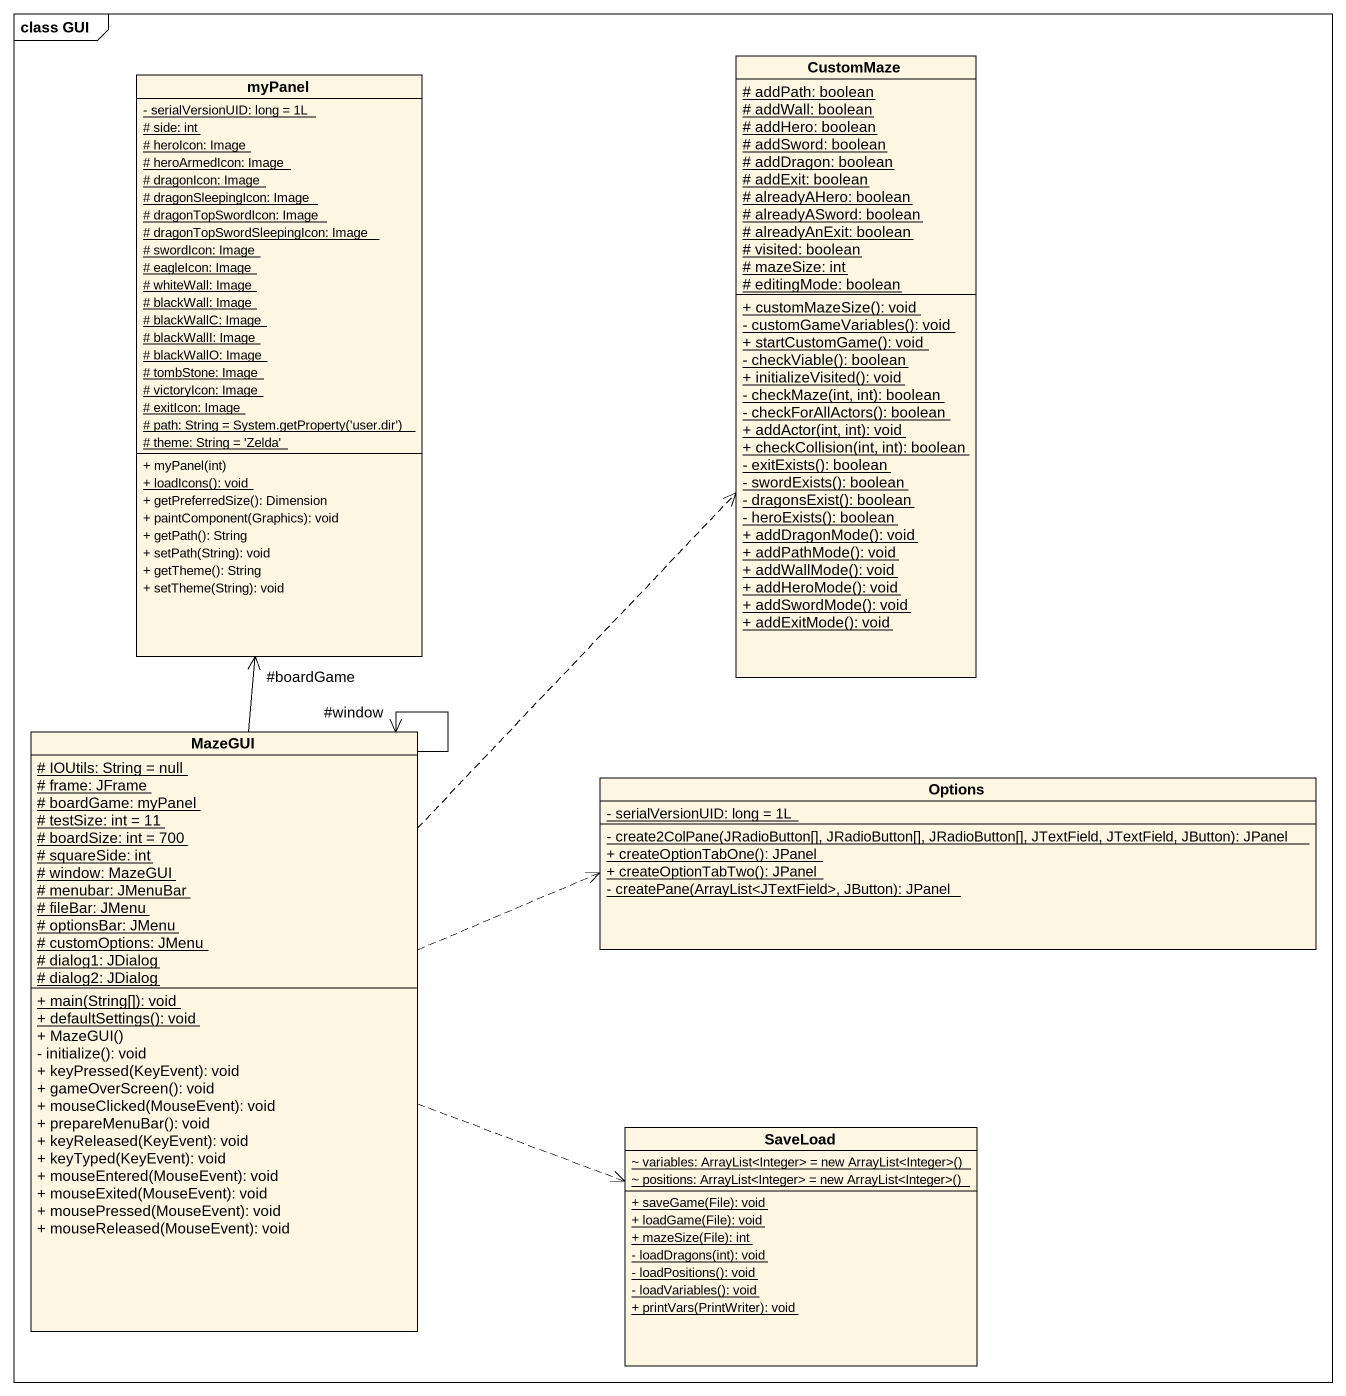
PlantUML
@startuml
mainframe class GUI
hide circle
hide empty members
skinparam classAttributeIconSize 0
class myPanel {
  {static} - serialVersionUID: long = 1L
  {static} # side: int
  {static} # heroIcon: Image
  {static} # heroArmedIcon: Image
  {static} # dragonIcon: Image
  {static} # dragonSleepingIcon: Image
  {static} # dragonTopSwordIcon: Image
  {static} # dragonTopSwordSleepingIcon: Image
  {static} # swordIcon: Image
  {static} # eagleIcon: Image
  {static} # whiteWall: Image
  {static} # blackWall: Image
  {static} # blackWallC: Image
  {static} # blackWallI: Image
  {static} # blackWallO: Image
  {static} # tombStone: Image
  {static} # victoryIcon: Image
  {static} # exitIcon: Image
  {static} {field} # path: String = System.getProperty('user.dir')
  {static} # theme: String = 'Zelda'
  + myPanel(int)
  {static} + loadIcons(): void
  + getPreferredSize(): Dimension
  + paintComponent(Graphics): void
  + getPath(): String
  + setPath(String): void
  + getTheme(): String
  + setTheme(String): void
}
class CustomMaze {
  {static} # addPath: boolean
  {static} # addWall: boolean
  {static} # addHero: boolean
  {static} # addSword: boolean
  {static} # addDragon: boolean
  {static} # addExit: boolean
  {static} # alreadyAHero: boolean
  {static} # alreadyASword: boolean
  {static} # alreadyAnExit: boolean
  {static} # visited: boolean
  {static} # mazeSize: int
  {static} # editingMode: boolean
  {static} + customMazeSize(): void
  {static} - customGameVariables(): void
  {static} + startCustomGame(): void
  {static} - checkViable(): boolean
  {static} + initializeVisited(): void
  {static} - checkMaze(int, int): boolean
  {static} - checkForAllActors(): boolean
  {static} + addActor(int, int): void
  {static} + checkCollision(int, int): boolean
  {static} - exitExists(): boolean
  {static} - swordExists(): boolean
  {static} - dragonsExist(): boolean
  {static} - heroExists(): boolean
  {static} + addDragonMode(): void
  {static} + addPathMode(): void
  {static} + addWallMode(): void
  {static} + addHeroMode(): void
  {static} + addSwordMode(): void
  {static} + addExitMode(): void
}
class MazeGUI {
  {static} # IOUtils: String = null
  {static} # frame: JFrame
  {static} # boardGame: myPanel
  {static} # testSize: int = 11
  {static} # boardSize: int = 700
  {static} # squareSide: int
  {static} # window: MazeGUI
  {static} # menubar: JMenuBar
  {static} # fileBar: JMenu
  {static} # optionsBar: JMenu
  {static} # customOptions: JMenu
  {static} # dialog1: JDialog
  {static} # dialog2: JDialog
  {static} + main(String[]): void
  {static} + defaultSettings(): void
  + MazeGUI()
  - initialize(): void
  + keyPressed(KeyEvent): void
  + gameOverScreen(): void
  + mouseClicked(MouseEvent): void
  + prepareMenuBar(): void
  + keyReleased(KeyEvent): void
  + keyTyped(KeyEvent): void
  + mouseEntered(MouseEvent): void
  + mouseExited(MouseEvent): void
  + mousePressed(MouseEvent): void
  + mouseReleased(MouseEvent): void
}
class Options {
  {static} - serialVersionUID: long = 1L
  {static} - create2ColPane(JRadioButton[], JRadioButton[], JRadioButton[], JTextField, JTextField, JButton): JPanel
  {static} + createOptionTabOne(): JPanel
  {static} + createOptionTabTwo(): JPanel
  {static} - createPane(ArrayList<JTextField>, JButton): JPanel
}
class SaveLoad {
  {static} {field} ~ variables: ArrayList<Integer> = new ArrayList<Integer>()
  {static} {field} ~ positions: ArrayList<Integer> = new ArrayList<Integer>()
  {static} + saveGame(File): void
  {static} + loadGame(File): void
  {static} + mazeSize(File): int
  {static} - loadDragons(int): void
  {static} - loadPositions(): void
  {static} - loadVariables(): void
  {static} + printVars(PrintWriter): void
}
MazeGUI -up-> "#boardGame" myPanel
MazeGUI .up.> CustomMaze
MazeGUI --> "#window" MazeGUI
MazeGUI .right.> Options
MazeGUI .right.> SaveLoad
@enduml
